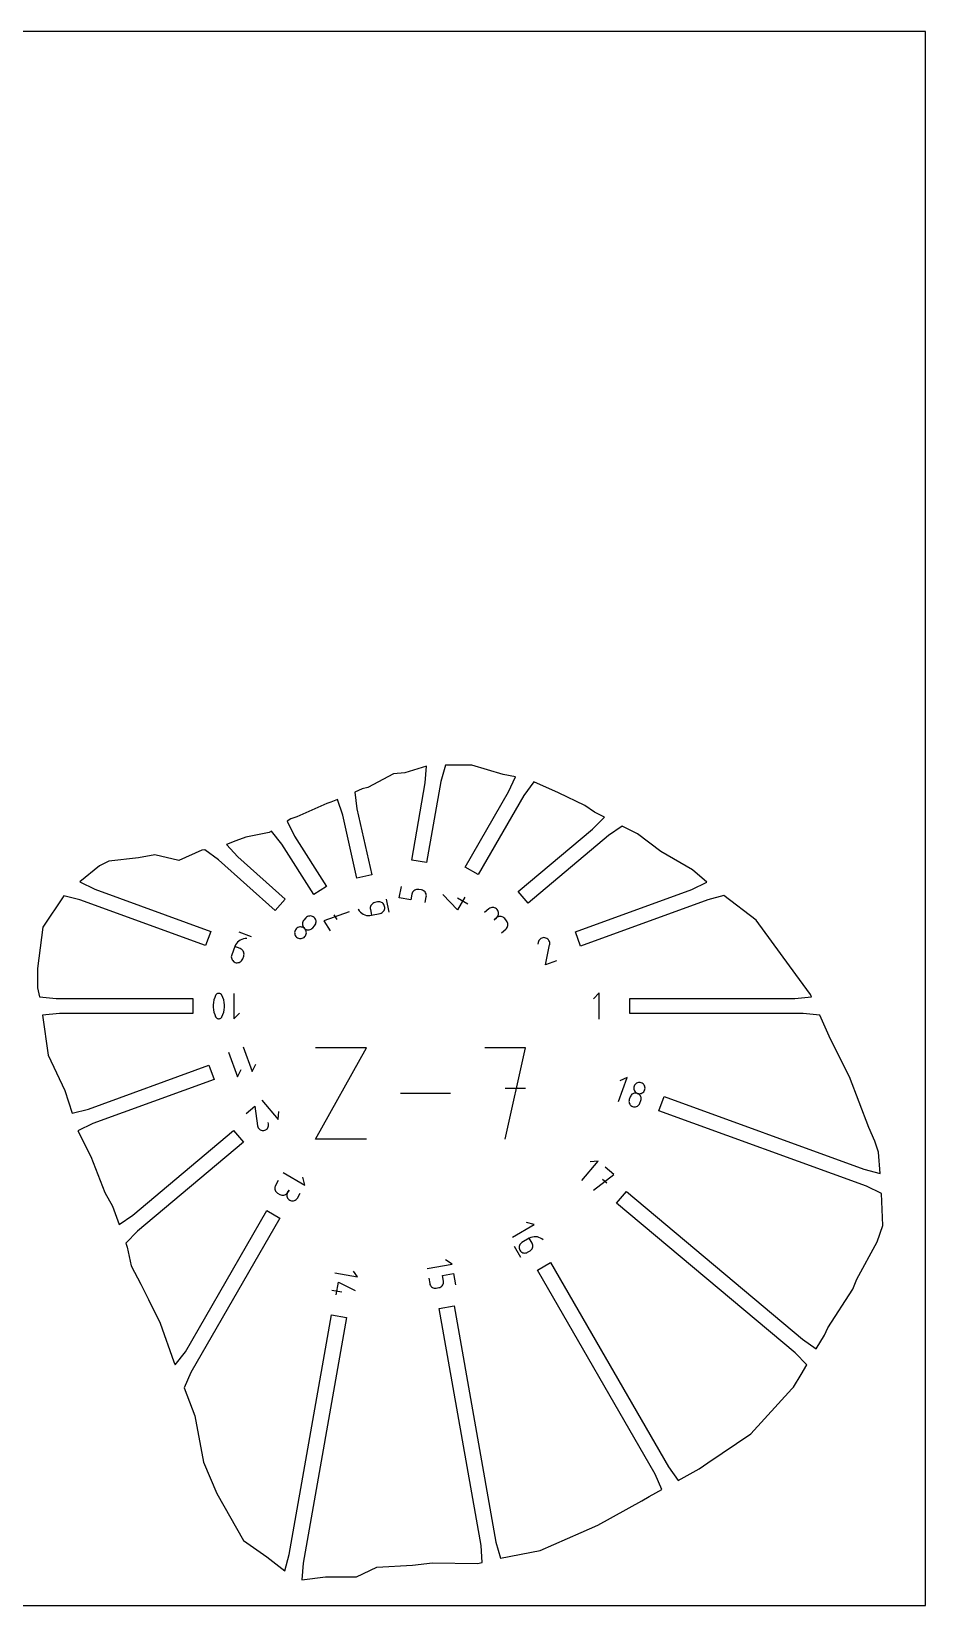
# Model space of a CAD drawing. Extents: x 0 to 480, y 0 to 420.
# Drawn here: x 241.3 to 480, y 0 to 420 of the extents above; entities that cross this region are included whole.
import ezdxf

# ---------------------------------------------------------------- set-up
doc = ezdxf.new("R2010")
doc.units = 0

msp = doc.modelspace()

# ---------------------------------------------------------------- linework, layer by layer
at = {"layer": 'annotation', "color": 1}
for p, q in [((339.529955, 188.802797), (340.073012, 191.882629)), ((342.889578, 189.798199), (342.618049, 188.258283)), ((342.963048, 190.07034), (342.889578, 189.798199)), ((343.08024, 190.318135), (342.963048, 190.07034)), ((343.236082, 190.537964), (343.08024, 190.318135)), ((343.425505, 190.726209), (343.236082, 190.537964)), ((343.643436, 190.879248), (343.425505, 190.726209)), ((343.884807, 190.993463), (343.643436, 190.879248)), ((344.144547, 191.065235), (343.884807, 190.993463)), ((344.417584, 191.090943), (344.144547, 191.065235)), ((344.698848, 191.066969), (344.417584, 191.090943)), ((345.465979, 190.931703), (344.698848, 191.066969)), ((344.698848, 191.066969), (344.698848, 191.066969)), ((345.738613, 190.857996), (345.465979, 190.931703)), ((345.986744, 190.740354), (345.738613, 190.857996)), ((346.206784, 190.583936), (345.986744, 190.740354)), ((346.395144, 190.3939), (346.206784, 190.583936)), ((346.548234, 190.175403), (346.395144, 190.3939)), ((346.464577, 187.580036), (346.736106, 189.119952)), ((346.662464, 189.933602), (346.548234, 190.175403)), ((346.734246, 189.673654), (346.662464, 189.933602)), ((346.75999, 189.400719), (346.734246, 189.673654)), ((346.736106, 189.119952), (346.75999, 189.400719)), ((346.736106, 189.119952), (346.736106, 189.119952)), ((355.076274, 185.588562), (351.11451, 189.67891)), ((326.19056, 185.110938), (319.408776, 182.652862)), ((328.575016, 185.770067), (328.575016, 185.770067)), ((328.575016, 185.770067), (328.837574, 185.37015)), ((328.837574, 185.37015), (329.148909, 185.019083)), ((329.148909, 185.019083), (329.502561, 184.719732)), ((331.781456, 186.249298), (331.769181, 185.975225)), ((331.769181, 185.975225), (331.806687, 185.695379)), ((331.840225, 186.512345), (331.781456, 186.249298)), ((331.806687, 185.695379), (332.151338, 184.170163)), ((331.9422, 186.759109), (331.840225, 186.512345)), ((332.084093, 186.984335), (331.9422, 186.759109)), ((332.262617, 187.182768), (332.084093, 186.984335)), ((332.474484, 187.349154), (332.262617, 187.182768)), ((332.716408, 187.478236), (332.474484, 187.349154)), ((332.985099, 187.564759), (332.716408, 187.478236)), ((333.744908, 187.736452), (332.985099, 187.564759)), ((332.985099, 187.564759), (332.985099, 187.564759)), ((334.024829, 187.773898), (333.744908, 187.736452)), ((334.299106, 187.76146), (334.024829, 187.773898)), ((334.562446, 187.702457), (334.299106, 187.76146)), ((334.809558, 187.600204), (334.562446, 187.702457)), ((334.703017, 184.772644), (334.945257, 184.901984)), ((335.035151, 187.458018), (334.809558, 187.600204)), ((334.945257, 184.901984), (335.157588, 185.068716)), ((335.233933, 187.279215), (335.035151, 187.458018)), ((335.157588, 185.068716), (335.336672, 185.267518)), ((335.400613, 187.067113), (335.233933, 187.279215)), ((335.336672, 185.267518), (335.479168, 185.493067)), ((335.529898, 186.825028), (335.400613, 187.067113)), ((335.479168, 185.493067), (335.581738, 185.74004)), ((335.616497, 186.556276), (335.529898, 186.825028)), ((335.581738, 185.74004), (335.641043, 186.003115)), ((335.653742, 186.276967), (335.616497, 186.556276)), ((335.616497, 186.556276), (335.616497, 186.556276)), ((335.641043, 186.003115), (335.653742, 186.276967)), ((336.862868, 185.034037), (336.086844, 188.46825)), ((342.618049, 188.258283), (339.529955, 188.802797)), ((357.031195, 188.974584), (355.076274, 185.588562)), ((357.800913, 187.1769), (355.092555, 188.740571)), ((363.45121, 185.880103), (362.253369, 184.874994)), ((363.682871, 186.041537), (363.45121, 185.880103)), ((363.932347, 186.15591), (363.682871, 186.041537)), ((364.193392, 186.22382), (363.932347, 186.15591)), ((364.459758, 186.245866), (364.193392, 186.22382)), ((364.725198, 186.222645), (364.459758, 186.245866)), ((364.983464, 186.154756), (364.725198, 186.222645)), ((365.228308, 186.042797), (364.983464, 186.154756)), ((365.453483, 185.887366), (365.228308, 186.042797)), ((365.652742, 185.689061), (365.453483, 185.887366)), ((365.814278, 185.457387), (365.652742, 185.689061)), ((365.652742, 185.689061), (365.652742, 185.689061)), ((365.928904, 185.207858), (365.814278, 185.457387)), ((365.99714, 184.946703), (365.928904, 185.207858)), ((366.019505, 184.68015), (365.99714, 184.946703)), ((312.192934, 180.746109), (311.98687, 180.552956)), ((312.4235, 180.895338), (312.192934, 180.746109)), ((312.67229, 181.000297), (312.4235, 180.895338)), ((312.933025, 181.060639), (312.67229, 181.000297)), ((313.199425, 181.076018), (312.933025, 181.060639)), ((313.46521, 181.046088), (313.199425, 181.076018)), ((313.724103, 180.9705), (313.46521, 181.046088)), ((313.704691, 182.158206), (313.674505, 181.892372)), ((313.674505, 181.892372), (313.689644, 181.626037)), ((313.689644, 181.626037), (313.749742, 181.365464)), ((313.780574, 182.417272), (313.704691, 182.158206)), ((313.969823, 180.848911), (313.724103, 180.9705)), ((313.749742, 181.365464), (313.854428, 181.116918)), ((313.90252, 182.663305), (313.780574, 182.417272)), ((313.854428, 181.116918), (314.003334, 180.886666)), ((314.0709, 182.890041), (313.90252, 182.663305)), ((314.196091, 180.680971), (313.969823, 180.848911)), ((314.003334, 180.886666), (314.196091, 180.680971)), ((314.589336, 183.471429), (314.0709, 182.890041)), ((314.0709, 182.890041), (314.0709, 182.890041)), ((314.196091, 180.680971), (314.196091, 180.680971)), ((314.196091, 180.680971), (314.422446, 180.512954)), ((314.388752, 180.475342), (314.196091, 180.680971)), ((314.196091, 180.680971), (314.196091, 180.680971)), ((314.795299, 183.664469), (314.589336, 183.471429)), ((315.025595, 183.813395), (314.795299, 183.664469)), ((315.273994, 183.917915), (315.025595, 183.813395)), ((315.534265, 183.977738), (315.273994, 183.917915)), ((315.800177, 183.992569), (315.534265, 183.977738)), ((316.065499, 183.962119), (315.800177, 183.992569)), ((315.968582, 180.466415), (316.199053, 180.615592)), ((316.324001, 183.886093), (316.065499, 183.962119)), ((316.199053, 180.615592), (316.405019, 180.808656)), ((316.569451, 183.7642), (316.324001, 183.886093)), ((316.405019, 180.808656), (316.923455, 181.390044)), ((316.795618, 183.596148), (316.569451, 183.7642)), ((316.988379, 183.390632), (316.795618, 183.596148)), ((316.795618, 183.596148), (316.795618, 183.596148)), ((316.923455, 181.390044), (317.091733, 181.616688)), ((316.923455, 181.390044), (316.923455, 181.390044)), ((317.137483, 183.160693), (316.988379, 183.390632)), ((317.091733, 181.616688), (317.213409, 181.862473)), ((317.242507, 182.912555), (317.137483, 183.160693)), ((317.213409, 181.862473), (317.288904, 182.121176)), ((317.303033, 182.65244), (317.242507, 182.912555)), ((317.288904, 182.121176), (317.318639, 182.386573)), ((317.318639, 182.386573), (317.303033, 182.65244)), ((319.408776, 182.652862), (321.089246, 180.010672)), ((322.054692, 184.335702), (322.894809, 183.014793)), ((329.502561, 184.719732), (329.89207, 184.474963)), ((329.89207, 184.474963), (330.310973, 184.287642)), ((330.310973, 184.287642), (330.752813, 184.160635)), ((330.752813, 184.160635), (331.211127, 184.096809)), ((331.211127, 184.096809), (331.679455, 184.099029)), ((331.679455, 184.099029), (332.151338, 184.170163)), ((332.151338, 184.170163), (334.434209, 184.68602)), ((334.434209, 184.68602), (334.703017, 184.772644)), ((334.434209, 184.68602), (334.434209, 184.68602)), ((365.461428, 183.484419), (364.861661, 182.981155)), ((364.861661, 182.981155), (365.461428, 183.484419)), ((365.461428, 183.484419), (365.660633, 183.684532)), ((365.693088, 183.645853), (365.461428, 183.484419)), ((365.461428, 183.484419), (365.461428, 183.484419)), ((365.660633, 183.684532), (365.816562, 183.91039)), ((365.942565, 183.760226), (365.693088, 183.645853)), ((365.816562, 183.91039), (365.928697, 184.155765)), ((365.928697, 184.155765), (365.996518, 184.414428)), ((366.20361, 183.828137), (365.942565, 183.760226)), ((365.996518, 184.414428), (366.019505, 184.68015)), ((366.469976, 183.850182), (366.20361, 183.828137)), ((366.735415, 183.826961), (366.469976, 183.850182)), ((366.993681, 183.759072), (366.735415, 183.826961)), ((367.238525, 183.647113), (366.993681, 183.759072)), ((367.4637, 183.491682), (367.238525, 183.647113)), ((367.662959, 183.293377), (367.4637, 183.491682)), ((368.166223, 182.693611), (367.662959, 183.293377)), ((367.662959, 183.293377), (367.662959, 183.293377)), ((367.97207, 180.492351), (368.171289, 180.692449)), ((368.326989, 182.462855), (368.166223, 182.693611)), ((368.171289, 180.692449), (368.327269, 180.918246)), ((368.440997, 182.214063), (368.326989, 182.462855)), ((368.327269, 180.918246), (368.439508, 181.163497)), ((368.439508, 181.163497), (368.507503, 181.421952)), ((368.50875, 181.953483), (368.440997, 182.214063)), ((368.507503, 181.421952), (368.530751, 181.687363)), ((368.530751, 181.687363), (368.50875, 181.953483)), ((296.035201, 176.644022), (295.784185, 176.249761)), ((296.336374, 176.994307), (296.035201, 176.644022)), ((296.681753, 177.296674), (296.336374, 176.994307)), ((297.065392, 177.547182), (296.681753, 177.296674)), ((300.082293, 178.444879), (296.773824, 179.649063)), ((297.481341, 177.741887), (297.065392, 177.547182)), ((297.923651, 177.876848), (297.481341, 177.741887)), ((298.386376, 177.948124), (297.923651, 177.876848)), ((298.863565, 177.95177), (298.386376, 177.948124)), ((298.863565, 177.95177), (298.863565, 177.95177)), ((311.622653, 179.823354), (311.592787, 179.557881)), ((311.592787, 179.557881), (311.608124, 179.291766)), ((311.608124, 179.291766), (311.668324, 179.031308)), ((311.698063, 180.08189), (311.622653, 179.823354)), ((311.668324, 179.031308), (311.773048, 178.782805)), ((311.819355, 180.32719), (311.698063, 180.08189)), ((311.773048, 178.782805), (311.921955, 178.552554)), ((311.98687, 180.552956), (311.819355, 180.32719)), ((311.921955, 178.552554), (312.114706, 178.346852)), ((311.98687, 180.552956), (311.98687, 180.552956)), ((312.114706, 178.346852), (312.114706, 178.346852)), ((312.114706, 178.346852), (312.341058, 178.178831)), ((312.341058, 178.178831), (312.586796, 178.057168)), ((312.586796, 178.057168), (312.845625, 177.981483)), ((312.845625, 177.981483), (313.111251, 177.951395)), ((313.111251, 177.951395), (313.377377, 177.966522)), ((313.377377, 177.966522), (313.63771, 178.026484)), ((313.63771, 178.026484), (313.885953, 178.130901)), ((313.885953, 178.130901), (314.115811, 178.27939)), ((314.115811, 178.27939), (314.320989, 178.471571)), ((314.320989, 178.471571), (314.489368, 178.698328)), ((314.320989, 178.471571), (314.320989, 178.471571)), ((314.537585, 180.245101), (314.388752, 180.475342)), ((314.422446, 180.512954), (314.66821, 180.39132)), ((314.489368, 178.698328), (314.611314, 178.944416)), ((314.642218, 179.996524), (314.537585, 180.245101)), ((314.611314, 178.944416), (314.6872, 179.203558)), ((314.70228, 179.735889), (314.642218, 179.996524)), ((314.66821, 180.39132), (314.927108, 180.315712)), ((314.6872, 179.203558), (314.717398, 179.469475)), ((314.717398, 179.469475), (314.70228, 179.735889)), ((314.927108, 180.315712), (315.192868, 180.285774)), ((315.192868, 180.285774), (315.459216, 180.30115)), ((315.459216, 180.30115), (315.719879, 180.361482)), ((315.719879, 180.361482), (315.968582, 180.466415)), ((366.774229, 179.487243), (367.97207, 180.492351)), ((367.97207, 180.492351), (367.97207, 180.492351)), ((376.59549, 176.908367), (376.537255, 176.467993)), ((376.669585, 177.181235), (376.59549, 176.908367)), ((376.78733, 177.42936), (376.669585, 177.181235)), ((376.943665, 177.649257), (376.78733, 177.42936)), ((377.133531, 177.837439), (376.943665, 177.649257)), ((377.351869, 177.990422), (377.133531, 177.837439)), ((377.593619, 178.104721), (377.351869, 177.990422)), ((377.853724, 178.176851), (377.593619, 178.104721)), ((378.127122, 178.203326), (377.853724, 178.176851)), ((378.408757, 178.180661), (378.127122, 178.203326)), ((378.68047, 178.105929), (378.408757, 178.180661)), ((378.408757, 178.180661), (378.408757, 178.180661)), ((378.927959, 177.987655), (378.68047, 178.105929)), ((379.147564, 177.830893), (378.927959, 177.987655)), ((379.335628, 177.640698), (379.147564, 177.830893)), ((379.488494, 177.422124), (379.335628, 177.640698)), ((379.602505, 177.180225), (379.488494, 177.422124)), ((379.674002, 176.920057), (379.602505, 177.180225)), ((379.699328, 176.646674), (379.674002, 176.920057)), ((379.674827, 176.365129), (379.699328, 176.646674)), ((294.713523, 173.335763), (294.691153, 173.062078)), ((294.691153, 173.062078), (294.716352, 172.793334)), ((294.78608, 173.608714), (294.713523, 173.335763)), ((294.716352, 172.793334), (294.786503, 172.535207)), ((295.589272, 175.815467), (294.78608, 173.608714)), ((294.78608, 173.608714), (294.78608, 173.608714)), ((294.786503, 172.535207), (294.898986, 172.293372)), ((294.898986, 172.293372), (295.051185, 172.073504)), ((295.784185, 176.249761), (295.589272, 175.815467)), ((297.058643, 175.280659), (295.589272, 175.815467)), ((297.313736, 175.16096), (297.058643, 175.280659)), ((297.537233, 175.002198), (297.313736, 175.16096)), ((297.44593, 172.059421), (297.604885, 172.283393)), ((297.726463, 174.810059), (297.537233, 175.002198)), ((297.604885, 172.283393), (297.724821, 172.539099)), ((297.724821, 172.539099), (297.992602, 173.274822)), ((297.878754, 174.590232), (297.726463, 174.810059)), ((297.991433, 174.348404), (297.878754, 174.590232)), ((298.06183, 174.090262), (297.991433, 174.348404)), ((297.992602, 173.274822), (298.065086, 173.547783)), ((297.992602, 173.274822), (297.992602, 173.274822)), ((298.087271, 173.821492), (298.06183, 174.090262)), ((298.065086, 173.547783), (298.087271, 173.821492)), ((378.538972, 170.955409), (379.663335, 176.315363)), ((379.663335, 176.315363), (379.665119, 176.320562)), ((379.663335, 176.315363), (379.663335, 176.315363)), ((379.665119, 176.320562), (379.666757, 176.325746)), ((379.666757, 176.325746), (379.668258, 176.330957)), ((379.668258, 176.330957), (379.66963, 176.336238)), ((379.66963, 176.336238), (379.67088, 176.341628)), ((379.67088, 176.341628), (379.672017, 176.347171)), ((379.672017, 176.347171), (379.673048, 176.352908)), ((379.673048, 176.352908), (379.673982, 176.35888)), ((379.673982, 176.35888), (379.674827, 176.365129)), ((379.674827, 176.365129), (379.674827, 176.365129)), ((295.051185, 172.073504), (295.24048, 171.88128)), ((295.24048, 171.88128), (295.464254, 171.722373)), ((295.464254, 171.722373), (295.719888, 171.602461)), ((295.719888, 171.602461), (295.719888, 171.602461)), ((295.719888, 171.602461), (295.992247, 171.5302)), ((295.992247, 171.5302), (296.26552, 171.508196)), ((296.26552, 171.508196), (296.534003, 171.533803)), ((296.534003, 171.533803), (296.79199, 171.604375)), ((296.79199, 171.604375), (297.033777, 171.717266)), ((297.033777, 171.717266), (297.253659, 171.86983)), ((297.253659, 171.86983), (297.44593, 172.059421)), ((381.477713, 172.025023), (378.538972, 170.955409)), ((289.919123, 160.934967), (289.853889, 160.286182)), ((289.853889, 160.286182), (289.853889, 159.634751)), ((289.853889, 159.634751), (289.919123, 158.985684)), ((290.04959, 161.576094), (289.919123, 160.934967)), ((290.245291, 162.204553), (290.04959, 161.576094)), ((290.506226, 162.815334), (290.245291, 162.204553)), ((290.593681, 162.960015), (290.506226, 162.815334)), ((290.506226, 162.815334), (290.506226, 162.815334)), ((290.702661, 163.083427), (290.593681, 162.960015)), ((290.829514, 163.184378), (290.702661, 163.083427)), ((290.970592, 163.261675), (290.829514, 163.184378)), ((291.122242, 163.314126), (290.970592, 163.261675)), ((291.280816, 163.340539), (291.122242, 163.314126)), ((291.442662, 163.339721), (291.280816, 163.340539)), ((291.604131, 163.310481), (291.442662, 163.339721)), ((291.761572, 163.251625), (291.604131, 163.310481)), ((291.761572, 163.251625), (291.761572, 163.251625)), ((291.824466, 163.218063), (291.761572, 163.251625)), ((291.884182, 163.180367), (291.824466, 163.218063)), ((291.940563, 163.138717), (291.884182, 163.180367)), ((291.99345, 163.093291), (291.940563, 163.138717)), ((292.042688, 163.044267), (291.99345, 163.093291)), ((292.088117, 162.991824), (292.042688, 163.044267)), ((292.129582, 162.936139), (292.088117, 162.991824)), ((292.166924, 162.877391), (292.129582, 162.936139)), ((292.199987, 162.815759), (292.166924, 162.877391)), ((292.459663, 162.203719), (292.199987, 162.815759)), ((292.199987, 162.815759), (292.199987, 162.815759)), ((292.654419, 161.574316), (292.459663, 162.203719)), ((292.784257, 160.932559), (292.654419, 161.574316)), ((292.849176, 160.28346), (292.784257, 160.932559)), ((292.784257, 158.983276), (292.849176, 159.632029)), ((292.849176, 159.632029), (292.849176, 160.28346)), ((295.389798, 163.340979), (295.389798, 156.566784)), ((392.907997, 163.474682), (391.342559, 161.908802)), ((392.907997, 156.433082), (392.907997, 163.474682)), ((289.919123, 158.985684), (290.04959, 158.34399)), ((290.04959, 158.34399), (290.245291, 157.714681)), ((290.245291, 157.714681), (290.506226, 157.102767)), ((290.506226, 157.102767), (290.506226, 157.102767)), ((290.506226, 157.102767), (290.539409, 157.041012)), ((290.539409, 157.041012), (290.577029, 156.98197)), ((290.577029, 156.98197), (290.618803, 156.925931)), ((290.618803, 156.925931), (290.664448, 156.873186)), ((290.664448, 156.873186), (290.71368, 156.824026)), ((290.71368, 156.824026), (290.766216, 156.778739)), ((290.766216, 156.778739), (290.821773, 156.737616)), ((290.821773, 156.737616), (290.880068, 156.700948)), ((290.880068, 156.700948), (290.940817, 156.669025)), ((290.940817, 156.669025), (290.940817, 156.669025)), ((290.940817, 156.669025), (291.099508, 156.608894)), ((291.099508, 156.608894), (291.261923, 156.578654)), ((291.261923, 156.578654), (291.424453, 156.577106)), ((291.424453, 156.577106), (291.583489, 156.603051)), ((291.583489, 156.603051), (291.735425, 156.655289)), ((291.735425, 156.655289), (291.876651, 156.732622)), ((291.876651, 156.732622), (292.003559, 156.833849)), ((292.003559, 156.833849), (292.11254, 156.957772)), ((292.11254, 156.957772), (292.199987, 157.103192)), ((292.199987, 157.103192), (292.459663, 157.713847)), ((292.199987, 157.103192), (292.199987, 157.103192)), ((292.459663, 157.713847), (292.654419, 158.342212)), ((292.654419, 158.342212), (292.784257, 158.983276)), ((295.389798, 156.566784), (296.895788, 158.0732)), ((293.936778, 147.656304), (296.345147, 141.039364)), ((297.889161, 149.094853), (300.29753, 142.477914)), ((317.194253, 124.451506), (330.729231, 148.827919)), ((330.729231, 148.827919), (317.194253, 148.827919)), ((373.179287, 148.827919), (362.339381, 148.827919)), ((367.760099, 124.451506), (373.179287, 148.827919)), ((296.345147, 141.039364), (297.280615, 143.046221)), ((300.29753, 142.477914), (301.232998, 144.48477)), ((398.028094, 134.514396), (400.340638, 140.86806)), ((400.340638, 140.86806), (398.413884, 139.969269)), ((402.322151, 138.828595), (402.207432, 138.584244)), ((402.474413, 139.042743), (402.322151, 138.828595)), ((402.658739, 139.224112), (402.474413, 139.042743)), ((402.869648, 139.370124), (402.658739, 139.224112)), ((403.10166, 139.478202), (402.869648, 139.370124)), ((403.349296, 139.545769), (403.10166, 139.478202)), ((403.607075, 139.570247), (403.349296, 139.545769)), ((403.869517, 139.54906), (403.607075, 139.570247)), ((404.131143, 139.47963), (403.869517, 139.54906)), ((404.376188, 139.364647), (404.131143, 139.47963)), ((404.131143, 139.47963), (404.131143, 139.47963)), ((404.590849, 139.212183), (404.376188, 139.364647)), ((404.772585, 139.027734), (404.590849, 139.212183)), ((404.918854, 138.816798), (404.772585, 139.027734)), ((405.027114, 138.584871), (404.918854, 138.816798)), ((302.863886, 134.868457), (307.209419, 129.689653)), ((353.201284, 136.639712), (339.872678, 136.639712)), ((373.179287, 137.972726), (367.760099, 137.972726)), ((400.853694, 134.794002), (400.832512, 134.531513)), ((400.832512, 134.531513), (400.857115, 134.273914)), ((400.923249, 135.05598), (400.853694, 134.794002)), ((401.179071, 135.758843), (400.923249, 135.05598)), ((400.923249, 135.05598), (400.923249, 135.05598)), ((401.294178, 136.004262), (401.179071, 135.758843)), ((401.446743, 136.219242), (401.294178, 136.004262)), ((401.631296, 136.401235), (401.446743, 136.219242)), ((401.842368, 136.547695), (401.631296, 136.401235)), ((402.074489, 136.656073), (401.842368, 136.547695)), ((402.322191, 136.723822), (402.074489, 136.656073)), ((402.137828, 138.322129), (402.116512, 138.059274)), ((402.116512, 138.059274), (402.140922, 137.801146)), ((402.207432, 138.584244), (402.137828, 138.322129)), ((402.140922, 137.801146), (402.208494, 137.553211)), ((402.207432, 138.584244), (402.207432, 138.584244)), ((402.208494, 137.553211), (402.316666, 137.320939)), ((402.316666, 137.320939), (402.462875, 137.109795)), ((402.580004, 136.748394), (402.322191, 136.723822)), ((402.462875, 137.109795), (402.644556, 136.925249)), ((402.842459, 136.727241), (402.580004, 136.748394)), ((402.644556, 136.925249), (402.859148, 136.772766)), ((403.104086, 136.657816), (402.842459, 136.727241)), ((402.859148, 136.772766), (403.104086, 136.657816)), ((403.349134, 136.542841), (403.104086, 136.657816)), ((403.104086, 136.657816), (403.104086, 136.657816)), ((403.104086, 136.657816), (403.104086, 136.657816)), ((403.104086, 136.657816), (403.365609, 136.58843)), ((403.563795, 136.390375), (403.349134, 136.542841)), ((403.365609, 136.58843), (403.628009, 136.567301)), ((403.745512, 136.205876), (403.563795, 136.390375)), ((403.628009, 136.567301), (403.885809, 136.591889)), ((403.745064, 134.028923), (404.000885, 134.731787)), ((403.89173, 135.9948), (403.745512, 136.205876)), ((403.885809, 136.591889), (404.133532, 136.659654)), ((403.999894, 135.762605), (403.89173, 135.9948)), ((404.067447, 135.514749), (403.999894, 135.762605)), ((404.000885, 134.731787), (404.070498, 134.993883)), ((404.000885, 134.731787), (404.000885, 134.731787)), ((404.091833, 135.256689), (404.067447, 135.514749)), ((404.070498, 134.993883), (404.091833, 135.256689)), ((404.133532, 136.659654), (404.365698, 136.768053)), ((404.365698, 136.768053), (404.576831, 136.914547)), ((404.576831, 136.914547), (404.761452, 137.096595)), ((404.761452, 137.096595), (404.914083, 137.311655)), ((404.914083, 137.311655), (405.029247, 137.557187)), ((405.094825, 138.337449), (405.027114, 138.584871)), ((405.029247, 137.557187), (405.098433, 137.818111)), ((405.029247, 137.557187), (405.029247, 137.557187)), ((405.119445, 138.08003), (405.094825, 138.337449)), ((405.098433, 137.818111), (405.119445, 138.08003)), ((298.62154, 131.308778), (300.921571, 133.238733)), ((300.921571, 133.238733), (301.667218, 128.033925)), ((307.209419, 129.689653), (307.394393, 131.80736)), ((400.857115, 134.273914), (400.924916, 134.026609)), ((400.924916, 134.026609), (401.033329, 133.794997)), ((401.033329, 133.794997), (401.179766, 133.584483)), ((401.179766, 133.584483), (401.36164, 133.400466)), ((401.36164, 133.400466), (401.576365, 133.24835)), ((401.576365, 133.24835), (401.821353, 133.133536)), ((401.821353, 133.133536), (401.821353, 133.133536)), ((401.821353, 133.133536), (402.082826, 133.064014)), ((402.082826, 133.064014), (402.345093, 133.042519)), ((402.345093, 133.042519), (402.6027, 133.066577)), ((402.6027, 133.066577), (402.850194, 133.133712)), ((402.850194, 133.133712), (403.08212, 133.241451)), ((403.08212, 133.241451), (403.293024, 133.387316)), ((403.293024, 133.387316), (403.477452, 133.568833)), ((403.477452, 133.568833), (403.62995, 133.783527)), ((403.62995, 133.783527), (403.745064, 134.028923)), ((301.667218, 128.033925), (301.667218, 128.033925)), ((301.667218, 128.033925), (301.667315, 128.028649)), ((301.667315, 128.028649), (301.667539, 128.023434)), ((301.667539, 128.023434), (301.667897, 128.01824)), ((301.667897, 128.01824), (301.668393, 128.013025)), ((301.668393, 128.013025), (301.669036, 128.007751)), ((301.669036, 128.007751), (301.66983, 128.002377)), ((301.66983, 128.002377), (301.670783, 127.996863)), ((301.670783, 127.996863), (301.671902, 127.991169)), ((301.671902, 127.991169), (301.673191, 127.985254)), ((301.673191, 127.985254), (301.673191, 127.985254)), ((301.673191, 127.985254), (301.743536, 127.723206)), ((301.743536, 127.723206), (301.856154, 127.484883)), ((301.856154, 127.484883), (302.006087, 127.273644)), ((302.006087, 127.273644), (302.188375, 127.092846)), ((302.188375, 127.092846), (302.398059, 126.945851)), ((302.398059, 126.945851), (302.630179, 126.836015)), ((302.630179, 126.836015), (302.879775, 126.766699)), ((302.879775, 126.766699), (303.14189, 126.741262)), ((303.14189, 126.741262), (303.411562, 126.763061)), ((303.411562, 126.763061), (303.673087, 126.835092)), ((303.411562, 126.763061), (303.411562, 126.763061)), ((303.673087, 126.835092), (303.911047, 126.948752)), ((303.911047, 126.948752), (304.122021, 127.099234)), ((304.122021, 127.099234), (304.30259, 127.281734)), ((304.30259, 127.281734), (304.449335, 127.491446)), ((304.449335, 127.491446), (304.558834, 127.723564)), ((304.629667, 128.506303), (304.537602, 128.922719)), ((304.558834, 127.723564), (304.627669, 127.973283)), ((304.627669, 127.973283), (304.65242, 128.235798)), ((304.65242, 128.235798), (304.629667, 128.506303)), ((330.729231, 124.451506), (317.194253, 124.451506)), ((388.239908, 113.402069), (392.583716, 118.578818)), ((392.583716, 118.578818), (390.466902, 118.39332)), ((308.497791, 115.584416), (314.35336, 112.203701)), ((314.35336, 112.203701), (313.802801, 114.257257)), ((391.332047, 110.807457), (396.826713, 115.018522)), ((394.892348, 112.713235), (393.74149, 113.67892)), ((396.826713, 115.018522), (394.524673, 116.950163)), ((306.298957, 111.587418), (306.278226, 111.329267)), ((306.278226, 111.329267), (306.301754, 111.073731)), ((306.365543, 111.842382), (306.298957, 111.587418)), ((306.301754, 111.073731), (306.367941, 110.826614)), ((306.479585, 112.088356), (306.365543, 111.842382)), ((306.367941, 110.826614), (306.475189, 110.593719)), ((306.475189, 110.593719), (306.621901, 110.380848)), ((307.230313, 113.388655), (306.479585, 112.088356)), ((306.479585, 112.088356), (306.479585, 112.088356)), ((306.621901, 110.380848), (306.806477, 110.193803)), ((306.806477, 110.193803), (307.02732, 110.038389)), ((307.02732, 110.038389), (307.678387, 109.662495)), ((307.678387, 109.662495), (307.678387, 109.662495)), ((307.678387, 109.662495), (307.923305, 109.549002)), ((307.923305, 109.549002), (308.177527, 109.482706)), ((308.177527, 109.482706), (308.435219, 109.462095)), ((308.435219, 109.462095), (308.690549, 109.485656)), ((308.690549, 109.485656), (308.937682, 109.551877)), ((308.937682, 109.551877), (309.170785, 109.659247)), ((309.170785, 109.659247), (309.384025, 109.806253)), ((309.384025, 109.806253), (309.571567, 109.991383)), ((309.547033, 109.71214), (309.526437, 109.453911)), ((309.526437, 109.453911), (309.55019, 109.198245)), ((309.613554, 109.967142), (309.547033, 109.71214)), ((309.571567, 109.991383), (309.727578, 110.213126)), ((309.727578, 110.213126), (309.613554, 109.967142)), ((309.727578, 110.213126), (310.103472, 110.864193)), ((310.103472, 110.864193), (309.727578, 110.213126)), ((309.727578, 110.213126), (309.727578, 110.213126)), ((312.328176, 108.71167), (313.078904, 110.011969)), ((309.55019, 109.198245), (309.616715, 108.950934)), ((309.616715, 108.950934), (309.724434, 108.717766)), ((309.724434, 108.717766), (309.87177, 108.504535)), ((309.87177, 108.504535), (310.057146, 108.317028)), ((310.057146, 108.317028), (310.278985, 108.161039)), ((310.278985, 108.161039), (310.278985, 108.161039)), ((310.278985, 108.161039), (310.523903, 108.047546)), ((310.523903, 108.047546), (310.778125, 107.98125)), ((310.778125, 107.98125), (311.035817, 107.960639)), ((311.035817, 107.960639), (311.291147, 107.9842)), ((311.291147, 107.9842), (311.53828, 108.050421)), ((311.53828, 108.050421), (311.771384, 108.157791)), ((311.771384, 108.157791), (311.984623, 108.304797)), ((311.984623, 108.304797), (312.172165, 108.489927)), ((312.172165, 108.489927), (312.328176, 108.71167)), ((369.706049, 98.307536), (375.561617, 101.68825)), ((375.561617, 101.68825), (373.507906, 102.23823)), ((372.053687, 96.707414), (371.868432, 96.519777)), ((372.275478, 96.863457), (372.053687, 96.707414)), ((374.221704, 97.987111), (372.275478, 96.863457)), ((372.275478, 96.863457), (372.275478, 96.863457)), ((374.634117, 98.186829), (374.221704, 97.987111)), ((374.972432, 96.686812), (374.221704, 97.987111)), ((375.062913, 98.322344), (374.634117, 98.186829)), ((375.086582, 96.440901), (374.972432, 96.686812)), ((375.501349, 98.394444), (375.062913, 98.322344)), ((375.942687, 98.403917), (375.501349, 98.394444)), ((376.380184, 98.351547), (375.942687, 98.403917)), ((376.807101, 98.238124), (376.380184, 98.351547)), ((377.216697, 98.064432), (376.807101, 98.238124)), ((377.602231, 97.831259), (377.216697, 98.064432)), ((377.956961, 97.539393), (377.602231, 97.831259)), ((377.956961, 97.539393), (377.956961, 97.539393)), ((370.147738, 95.852151), (371.838095, 92.924366)), ((371.547334, 95.825619), (371.523673, 95.569926)), ((371.523673, 95.569926), (371.544274, 95.311801)), ((371.544274, 95.311801), (371.610681, 95.057075)), ((371.61371, 96.073046), (371.547334, 95.825619)), ((371.610681, 95.057075), (371.724438, 94.811582)), ((371.721258, 96.306377), (371.61371, 96.073046)), ((371.868432, 96.519777), (371.721258, 96.306377)), ((371.724438, 94.811582), (371.724438, 94.811582)), ((371.724438, 94.811582), (371.880442, 94.589835)), ((371.880442, 94.589835), (372.067986, 94.404706)), ((372.067986, 94.404706), (372.281272, 94.257727)), ((372.281272, 94.257727), (372.514504, 94.150431)), ((372.514504, 94.150431), (372.761883, 94.084352)), ((372.761883, 94.084352), (373.017614, 94.061022)), ((373.017614, 94.061022), (373.275897, 94.081975)), ((373.275897, 94.081975), (373.530936, 94.148743)), ((373.530936, 94.148743), (373.776934, 94.262859)), ((373.776934, 94.262859), (374.424697, 94.636845)), ((374.424697, 94.636845), (374.64641, 94.792762)), ((374.424697, 94.636845), (374.424697, 94.636845)), ((374.64641, 94.792762), (374.831449, 94.980073)), ((374.831449, 94.980073), (374.978297, 95.193023)), ((374.978297, 95.193023), (375.085436, 95.425856)), ((375.085436, 95.425856), (375.151351, 95.672816)), ((375.153441, 96.186094), (375.086582, 96.440901)), ((375.151351, 95.672816), (375.174525, 95.928147)), ((375.174525, 95.928147), (375.153441, 96.186094)), ((322.358209, 88.733174), (328.374913, 87.672267)), ((328.374913, 87.672267), (327.272799, 89.245777)), ((346.940041, 89.887001), (353.598748, 91.061111)), ((351.073777, 88.041455), (354.039003, 88.564304)), ((353.598748, 91.061111), (351.856995, 92.280333)), ((354.039003, 88.564304), (354.560453, 85.607013)), ((321.547909, 84.137731), (324.220071, 83.666557)), ((322.708925, 82.900478), (323.297993, 86.241246)), ((323.297993, 86.241246), (327.741851, 84.081998)), ((347.380295, 87.390195), (347.64102, 85.911549)), ((347.64102, 85.911549), (347.64102, 85.911549)), ((347.64102, 85.911549), (347.711677, 85.650368)), ((347.711677, 85.650368), (347.824541, 85.412552)), ((347.824541, 85.412552), (347.97468, 85.201575)), ((347.97468, 85.201575), (348.157161, 85.020911)), ((348.157161, 85.020911), (348.367051, 84.874037)), ((348.367051, 84.874037), (348.599419, 84.764426)), ((348.599419, 84.764426), (348.849332, 84.695553)), ((348.849332, 84.695553), (349.111857, 84.670894)), ((349.111857, 84.670894), (349.382061, 84.693923)), ((349.382061, 84.693923), (350.11867, 84.823807)), ((350.11867, 84.823807), (350.380329, 84.894546)), ((350.11867, 84.823807), (350.11867, 84.823807)), ((350.380329, 84.894546), (350.618249, 85.007411)), ((350.618249, 85.007411), (350.829042, 85.157473)), ((350.829042, 85.157473), (351.009322, 85.339798)), ((351.009322, 85.339798), (351.155703, 85.549458)), ((351.334503, 86.56281), (351.073777, 88.041455)), ((351.155703, 85.549458), (351.264798, 85.78152)), ((351.264798, 85.78152), (351.333221, 86.031053)), ((351.333221, 86.031053), (351.357584, 86.293127)), ((351.357584, 86.293127), (351.334503, 86.56281))]:
    msp.add_line(p, q, dxfattribs=at)
at = {"layer": 'boundary', "color": 5}
for p, q in [((346.805732, 223.989127), (340.962141, 222.198056)), ((346.465489, 219.525077), (346.805732, 223.989127)), ((351.853067, 224.216337), (350.645996, 219.905131)), ((354.105686, 224.271763), (351.853067, 224.216337)), ((358.872163, 224.268556), (354.105686, 224.271763)), ((367.234207, 221.697977), (358.872163, 224.268556)), ((337.950863, 221.8788), (331.157609, 218.277398)), ((340.962141, 222.198056), (337.950863, 221.8788)), ((342.83306, 198.924546), (346.465489, 219.525077)), ((350.645996, 219.905131), (346.822516, 198.221098)), ((370.506747, 221.156851), (367.234207, 221.697977)), ((368.660228, 217.078385), (370.506747, 221.156851)), ((375.422978, 219.809613), (372.814184, 216.171248)), ((382.063586, 216.819597), (375.422978, 219.809613)), ((321.212994, 214.33972), (320.146587, 213.989123)), ((323.027939, 215.105509), (321.212994, 214.33972)), ((324.439216, 210.856767), (323.027939, 215.105509)), ((329.599549, 217.878305), (327.643411, 217.05294)), ((327.643411, 217.05294), (328.196135, 212.610193)), ((331.157609, 218.277398), (329.599549, 217.878305)), ((357.095148, 197.047079), (368.660228, 217.078385)), ((372.814184, 216.171248), (360.603417, 195.021579)), ((389.081554, 213.497291), (382.063586, 216.819597)), ((312.18568, 210.447869), (310.547208, 209.930982)), ((320.146587, 213.989123), (312.18568, 210.447869)), ((328.227772, 194.0909), (324.439216, 210.856767)), ((328.196135, 212.610193), (332.179146, 194.983786)), ((391.639042, 211.686284), (389.081554, 213.497291)), ((391.131477, 207.165293), (394.261554, 210.36625)), ((394.261554, 210.36625), (391.639042, 211.686284)), ((304.753501, 206.251129), (298.596925, 204.997736)), ((305.392395, 206.65692), (304.753501, 206.251129)), ((308.154763, 203.133734), (305.392395, 206.65692)), ((310.547208, 209.930982), (309.554952, 209.300754)), ((309.554952, 209.300754), (311.574612, 205.305195)), ((371.284577, 190.511767), (391.131477, 207.165293)), ((399.056697, 207.952628), (395.360838, 205.425943)), ((403.116954, 205.908908), (399.056697, 207.952628)), ((409.299913, 201.205914), (403.116954, 205.908908)), ((295.874213, 204.073822), (293.368472, 203.072555)), ((293.368472, 203.072555), (296.400827, 199.778874)), ((298.596925, 204.997736), (295.874213, 204.073822)), ((316.692498, 189.709922), (308.154763, 203.133734)), ((311.574612, 205.305195), (320.110712, 191.883955)), ((395.360838, 205.425943), (373.88851, 187.408521)), ((261.953299, 198.604791), (259.516463, 197.395642)), ((269.885328, 199.537914), (261.953299, 198.604791)), ((274.30057, 200.313848), (269.885328, 199.537914)), ((280.719187, 198.760584), (274.30057, 200.313848)), ((286.829138, 201.531427), (280.719187, 198.760584)), ((287.614431, 201.596546), (286.829138, 201.531427)), ((291.232599, 198.95981), (287.614431, 201.596546)), ((306.403445, 185.431633), (291.232599, 198.95981)), ((296.400827, 199.778874), (309.099564, 188.455131)), ((346.822516, 198.221098), (342.83306, 198.924546)), ((417.779139, 196.277465), (409.299913, 201.205914)), ((259.516463, 197.395642), (254.260703, 193.062964)), ((332.179146, 194.983786), (328.227772, 194.0909)), ((360.603417, 195.021579), (357.095148, 197.047079)), ((421.630051, 193.009934), (417.779139, 196.277465)), ((249.941339, 189.38741), (244.35056, 181.000209)), ((254.278488, 188.277162), (249.941339, 189.38741)), ((254.260703, 193.062964), (258.296805, 191.125598)), ((258.296805, 191.125598), (289.179969, 179.885046)), ((320.110712, 191.883955), (316.692498, 189.709922)), ((373.88851, 187.408521), (371.284577, 190.511767)), ((386.547828, 179.772704), (417.593948, 191.072568)), ((417.593948, 191.072568), (421.630051, 193.009934)), ((426.184844, 189.420069), (421.847695, 188.309821)), ((434.829914, 182.841955), (426.184844, 189.420069)), ((287.794445, 176.078351), (254.278488, 188.277162)), ((309.099564, 188.455131), (306.403445, 185.431633)), ((421.847695, 188.309821), (387.933351, 175.966009)), ((244.35056, 181.000209), (242.994604, 169.975593)), ((445.350892, 168.411619), (434.829914, 182.841955)), ((289.179969, 179.885046), (287.794445, 176.078351)), ((387.933351, 175.966009), (386.547828, 179.772704)), ((242.994604, 169.975593), (242.927771, 164.853991)), ((449.294828, 163.000258), (445.350892, 168.411619)), ((242.927771, 164.853991), (243.502275, 162.419482)), ((243.502275, 162.419482), (247.957589, 161.979382)), ((247.957589, 161.979382), (284.397351, 161.979382)), ((284.397351, 161.979382), (284.397351, 157.928382)), ((401.10294, 157.928382), (401.10294, 161.979382)), ((401.10294, 161.979382), (445.100737, 161.979382)), ((445.100737, 161.979382), (449.556052, 162.419482)), ((449.556052, 162.419482), (449.294828, 163.000258)), ((248.779376, 157.928382), (244.324061, 157.488282)), ((244.324061, 157.488282), (245.83572, 146.854021)), ((284.397351, 157.928382), (248.779376, 157.928382)), ((447.318712, 157.928382), (401.10294, 157.928382)), ((451.774026, 157.488282), (447.318712, 157.928382)), ((454.624949, 151.149854), (451.774026, 157.488282)), ((459.738407, 141.037423), (454.624949, 151.149854)), ((245.83572, 146.854021), (250.255527, 137.464976)), ((256.538748, 132.453269), (288.723664, 144.167621)), ((288.723664, 144.167621), (290.109187, 140.360926)), ((290.109187, 140.360926), (257.732862, 128.576907)), ((464.850568, 127.572535), (459.738407, 141.037423)), ((250.255527, 137.464976), (252.201599, 131.34302)), ((408.823791, 132.027272), (410.209315, 135.833967)), ((410.209315, 135.833967), (463.561017, 116.415535)), ((252.201599, 131.34302), (256.538748, 132.453269)), ((464.248471, 111.854338), (408.823791, 132.027272)), ((257.732862, 128.576907), (253.696759, 126.639541)), ((253.696759, 126.639541), (257.180969, 119.8266)), ((268.419606, 104.197807), (295.311643, 126.762906)), ((295.311643, 126.762906), (297.915576, 123.65966)), ((466.493703, 123.911763), (464.850568, 127.572535)), ((297.915576, 123.65966), (269.627321, 99.922996)), ((467.45066, 121.008532), (466.493703, 123.911763)), ((257.180969, 119.8266), (260.939384, 110.215293)), ((467.898166, 115.305287), (467.45066, 121.008532)), ((463.561017, 116.415535), (467.898166, 115.305287)), ((260.939384, 110.215293), (262.954471, 106.549133)), ((397.533345, 107.370665), (400.137278, 110.473911)), ((400.137278, 110.473911), (447.138189, 71.035464)), ((468.284573, 109.916973), (464.248471, 111.854338)), ((468.612729, 101.439706), (468.284573, 109.916973)), ((262.954471, 106.549133), (264.723746, 101.671123)), ((282.41453, 67.696453), (304.173799, 105.384613)), ((304.173799, 105.384613), (307.682068, 103.359114)), ((445.165733, 67.402346), (397.533345, 107.370665)), ((264.723746, 101.671123), (268.419606, 104.197807)), ((307.682068, 103.359114), (283.914418, 62.192335)), ((467.123041, 97.062152), (468.612729, 101.439706)), ((269.627321, 99.922996), (266.497243, 96.722039)), ((266.497243, 96.722039), (266.907493, 95.576424)), ((461.70446, 87.091304), (467.123041, 97.062152)), ((266.907493, 95.576424), (267.979264, 90.657241)), ((267.979264, 90.657241), (270.508948, 85.75275)), ((376.37734, 89.462948), (379.88561, 91.488448)), ((407.805215, 35.028272), (376.37734, 89.462948)), ((379.88561, 91.488448), (411.360576, 36.972208)), ((270.508948, 85.75275), (272.607183, 81.680517)), ((453.914512, 74.103368), (460.561618, 84.443348)), ((460.561618, 84.443348), (461.70446, 87.091304)), ((272.607183, 81.680517), (275.652706, 75.347835)), ((350.183978, 79.294091), (354.173434, 79.997539)), ((354.173434, 79.997539), (365.296487, 16.915568)), ((310.154966, 13.597866), (321.437366, 77.583539)), ((325.426823, 76.88009), (313.866145, 11.316229)), ((321.437366, 77.583539), (325.426823, 76.88009)), ((361.346753, 15.986843), (350.183978, 79.294091)), ((275.652706, 75.347835), (279.310266, 65.002577)), ((450.834049, 68.508779), (452.998318, 72.181544)), ((452.998318, 72.181544), (453.914512, 74.103368)), ((279.729406, 64.264454), (282.41453, 67.696453)), ((448.295811, 64.201389), (445.165733, 67.402346)), ((447.138189, 71.035464), (450.834049, 68.508779)), ((279.310266, 65.002577), (279.729406, 64.264454)), ((446.791624, 61.648783), (448.295811, 64.201389)), ((283.914418, 62.192335), (282.067898, 58.11387)), ((444.751999, 58.287579), (446.791624, 61.648783)), ((282.067898, 58.11387), (284.941261, 50.599587)), ((433.409568, 45.809645), (444.300679, 57.780517)), ((444.300679, 57.780517), (444.751999, 58.287579)), ((284.941261, 50.599587), (287.219917, 38.263414)), ((421.905712, 38.052342), (433.409568, 45.809645)), ((287.219917, 38.263414), (290.797782, 29.855963)), ((419.612786, 36.449924), (421.905712, 38.052342)), ((409.651735, 30.949807), (407.805215, 35.028272)), ((411.360576, 36.972208), (413.96937, 33.333842)), ((413.96937, 33.333842), (419.612786, 36.449924)), ((290.797782, 29.855963), (297.929341, 17.332104)), ((406.252427, 29.081476), (408.025395, 30.051803)), ((408.025395, 30.051803), (409.651735, 30.949807)), ((392.516498, 21.467439), (404.284309, 27.966284)), ((404.284309, 27.966284), (406.252427, 29.081476)), ((388.107919, 19.495292), (392.516498, 21.467439)), ((297.929341, 17.332104), (304.207242, 13.008935)), ((365.296487, 16.915568), (366.503558, 12.604363)), ((377.102741, 14.69623), (388.107919, 19.495292)), ((304.207242, 13.008935), (308.947895, 9.286661)), ((308.947895, 9.286661), (310.154966, 13.597866)), ((361.686996, 11.522793), (361.346753, 15.986843)), ((366.503558, 12.604363), (377.102741, 14.69623)), ((313.866145, 11.316229), (313.525902, 6.852178)), ((328.111707, 7.62339), (333.537633, 10.213906)), ((333.537633, 10.213906), (343.08395, 10.754599)), ((343.08395, 10.754599), (348.416998, 11.353928)), ((348.416998, 11.353928), (360.437263, 11.237786)), ((360.437263, 11.237786), (361.686996, 11.522793)), ((313.525902, 6.852178), (319.861813, 7.675209)), ((319.861813, 7.675209), (328.111707, 7.62339))]:
    msp.add_line(p, q, dxfattribs=at)
at = {"layer": 'frame', "color": 5}
for p, q in [((480, 420), (0, 420)), ((480, 0), (480, 420)), ((0, 0), (480, 0))]:
    msp.add_line(p, q, dxfattribs=at)

doc.saveas('drawing.dxf')
